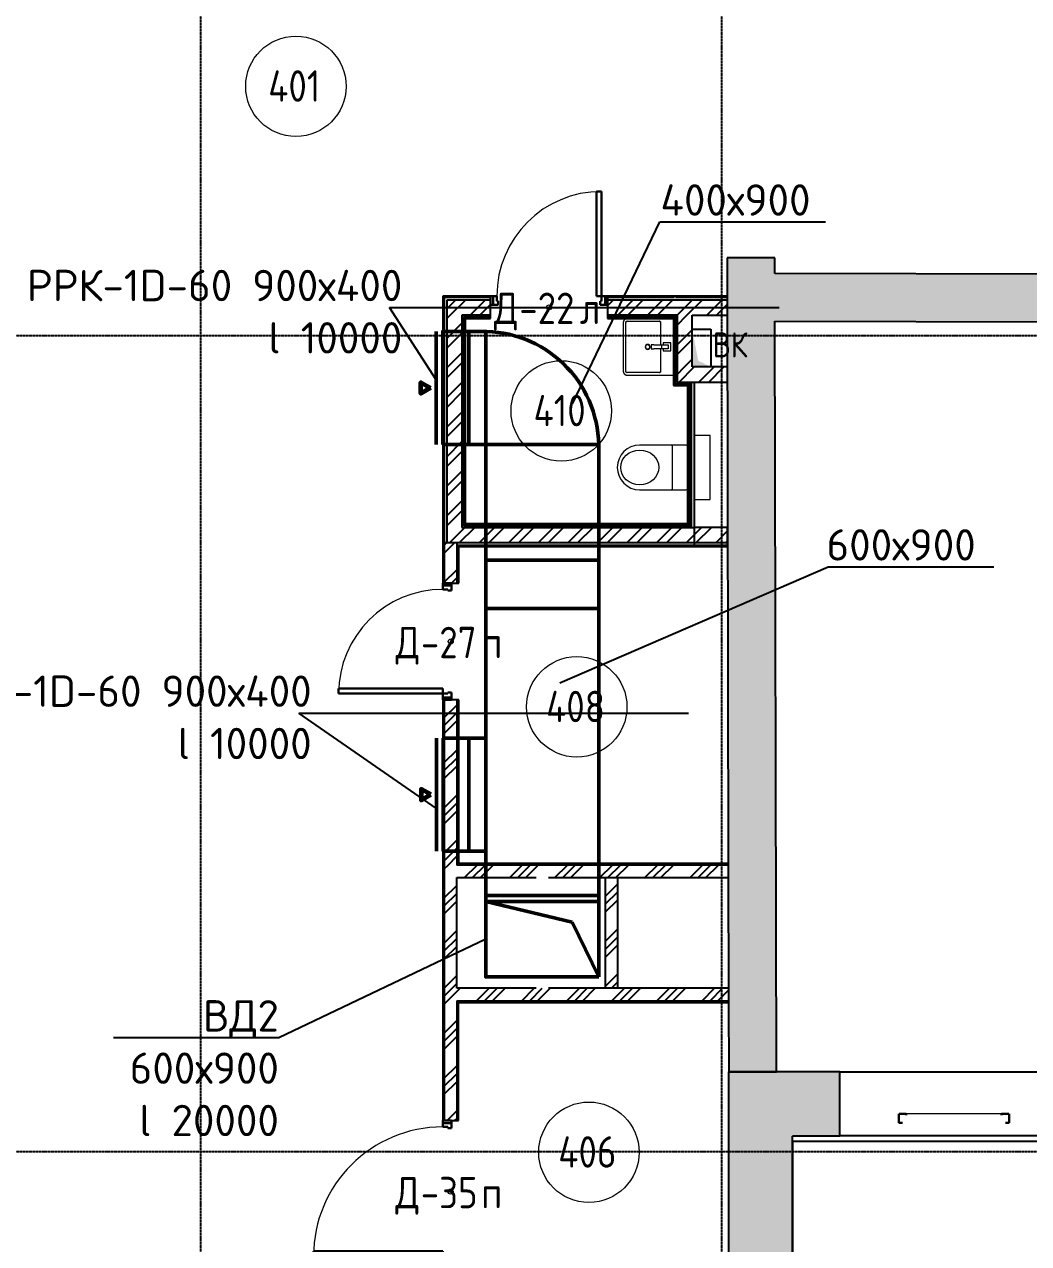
# Model space of a CAD drawing. Header units: millimetres. Extents: x -33838 to 476301, y -41806 to 120107.
# Drawn here: x 324908 to 332910, y 1522 to 11234 of the extents above; entities that cross this region are included whole.
import ezdxf
from ezdxf import colors
from ezdxf.entities.mleader import LeaderData, LeaderLine
from ezdxf.math import Vec2, Vec3

# ---------------------------------------------------------------- set-up
doc = ezdxf.new("R2010")
doc.units = ezdxf.units.MM
for name, pattern in [('ADSK_Линия сетки', [25, 20, -2.5, 0, -2.5]), ('ADSK_Сверху', [4.5, 3, -1.5]), ('ADSK_Снесено', [4.5, 3, -1.5])]:
    doc.linetypes.add(name, pattern=pattern)
for name, color, linetype, lineweight, true_color in [('_ Окна', 5, 'Continuous', 30, 0x0000ff), ('Линии', 7, 'Continuous', 9, 0x00a600), ('Обобщенные модели', 5, 'Continuous', 18, 0x0000ff), ('Стены внутренние', 5, 'Continuous', 18, 0x0000ff), ('Стены наружные', 1, 'ADSK_Снесено', 18, 0xff0000), ('Стены штриховка', 5, 'Continuous', 18, 0x0000ff)]:
    doc.layers.add(name, color=color, linetype=linetype, lineweight=lineweight, true_color=true_color)
for name, color, linetype, lineweight in [('Аннотация', 7, 'Continuous', 9), ('Вытяжка', 5, 'Continuous', 60), ('Двери', 251, 'Continuous', 18), ('ДУ', 5, 'Continuous', 50), ('Марки дверей', 7, 'Continuous', 20), ('Марки помещений', 7, 'Continuous', 20), ('Окна', 251, 'Continuous', 18), ('Сантехника', 251, 'Continuous', 18), ('Узлы', 7, 'Continuous', 18)]:
    doc.layers.add(name, color=color, linetype=linetype, lineweight=lineweight)
doc.styles.add('GOST Common_1', font='GOST Common_0.ttf', dxfattribs={"width": 0.9, "height": 200})
doc.styles.add('GOST Common_2', font='GOST Common_0.ttf', dxfattribs={"width": 0.9, "height": 250})
doc.styles.add('ISOCPEUR', font='isocpeur.ttf', dxfattribs={"height": 250})
pattern_1 = [(45, (322754.53, 150), (-117.8655, 117.8655), []), (45, (322833.11, 150), (-117.8655, 117.8655), [])]
pattern_2 = [(45, (322754.53, 150), (-179.605, 179.605), []), (45, (322818.03, 150), (0, 359.21), []), (45, (322691.03, 150), (0, 359.21), [])]

# ---------------------------------------------------------------- blocks, each defined once
blk = doc.blocks.new('Витраж-тент со смещением вовне - 60мм 30 сдвиг-1466942-04 План 4-го этажа')
at = {"layer": '_ Окна', "color": 161, "linetype": 'ADSK_Сверху', "true_color": 0xaaaaff}
for p, q in [((-440, 25), (-440, -45)), ((-440, 25), (-410, 25)), ((-440, -45), (-440, 25)), ((440, 25), (410, 25)), ((440, -45), (440, 25)), ((440, -45), (440, 25)), ((-380, -45), (-440, -45)), ((-380, -35), (-380, -45)), ((380, -35), (380, -45)), ((380, -45), (440, -45))]:
    blk.add_line(p, q, dxfattribs=at)
at = {"layer": 'Окна', "color": 161, "linetype": 'ADSK_Сверху', "true_color": 0xaaaaff}
blk.add_line((-380, -45), (380, -45), dxfattribs=at)
blk = doc.blocks.new('AC_Дверь_Однопольная - Д-22л 933х2200h-1983239-04 План 4-го этажа')
at = {"layer": 'Двери', "lineweight": 30}
for p, q in [((416.5, 923), (376.5, 923)), ((376.5, 923), (376.5, 90)), ((416.5, 90), (416.5, 923)), ((-446.5, 90), (-466.5, 90)), ((-466.5, 90), (-466.5, 20)), ((-466.5, 20), (-446.5, 20)), ((-416.5, 90), (-446.5, 90)), ((-446.5, 90), (-446.5, 20)), ((-446.5, 20), (-446.5, 90)), ((-446.5, 20), (-406.5, 20)), ((-416.5, 50), (-416.5, 90)), ((-406.5, 50), (-416.5, 50)), ((-406.5, 20), (-406.5, 50)), ((376.5, 90), (416.5, 90)), ((416.5, 50), (406.5, 50)), ((406.5, 50), (406.5, 20)), ((406.5, 20), (446.5, 20)), ((446.5, 90), (416.5, 90)), ((416.5, 90), (416.5, 50)), ((446.5, 20), (446.5, 90)), ((466.5, 90), (446.5, 90)), ((446.5, 90), (446.5, 20)), ((446.5, 20), (466.5, 20)), ((466.5, 20), (466.5, 90))]:
    blk.add_line(p, q, dxfattribs=at)
at = {"layer": 'Двери'}
blk.add_arc((416.5, 90), 833, 90, 180, dxfattribs=at)
blk = doc.blocks.new('AC_Дверь_Однопольная - Д-27п 930х2200h-1983248-04 План 4-го этажа')
at = {"layer": 'Двери', "lineweight": 30}
for p, q in [((-415, 893.5), (-375, 893.5)), ((-415, 63.5), (-415, 893.5)), ((-375, 893.5), (-375, 63.5)), ((-465, 63.5), (-445, 63.5)), ((-465, -6.5), (-465, 63.5)), ((-445, 63.5), (-415, 63.5)), ((-445, -6.5), (-445, 63.5)), ((-445, 63.5), (-445, -6.5)), ((-375, 63.5), (-415, 63.5)), ((-415, 63.5), (-415, 23.5)), ((-415, 23.5), (-405, 23.5)), ((-405, 23.5), (-405, -6.5)), ((405, 23.5), (415, 23.5)), ((405, -6.5), (405, 23.5)), ((415, 63.5), (445, 63.5)), ((415, 23.5), (415, 63.5)), ((445, 63.5), (445, -6.5)), ((445, 63.5), (465, 63.5)), ((445, -6.5), (445, 63.5)), ((465, 63.5), (465, -6.5)), ((-445, -6.5), (-465, -6.5)), ((-405, -6.5), (-445, -6.5)), ((445, -6.5), (405, -6.5)), ((465, -6.5), (445, -6.5))]:
    blk.add_line(p, q, dxfattribs=at)
at = {"layer": 'Двери'}
blk.add_arc((-415, 63.5), 830, 0, 90, dxfattribs=at)
blk = doc.blocks.new('AC_Дверь_Однопольная - Д-35п 1130х2200h-1983217-04 План 4-го этажа')
at = {"layer": 'Двери', "lineweight": 30}
for p, q in [((-515, 1092), (-475, 1092)), ((-515, 62), (-515, 1092)), ((-475, 1092), (-475, 62)), ((-565, 62), (-545, 62)), ((-565, -8), (-565, 62)), ((-545, 62), (-515, 62)), ((-545, -8), (-545, 62)), ((-545, 62), (-545, -8)), ((-475, 62), (-515, 62)), ((-515, 62), (-515, 22)), ((-515, 22), (-505, 22)), ((-505, 22), (-505, -8)), ((505, 22), (515, 22)), ((505, -8), (505, 22)), ((515, 62), (545, 62)), ((515, 22), (515, 62)), ((545, 62), (545, -8)), ((545, 62), (565, 62)), ((545, -8), (545, 62)), ((565, 62), (565, -8)), ((-545, -8), (-565, -8)), ((-505, -8), (-545, -8)), ((545, -8), (505, -8)), ((565, -8), (545, -8))]:
    blk.add_line(p, q, dxfattribs=at)
at = {"layer": 'Двери'}
blk.add_arc((-515, 62), 1030, 0, 90, dxfattribs=at)
blk = doc.blocks.new('Parametric_Porcelain_bathroom_sink_20774 - 450х400мм-2098795-04 План 4-го этажа')
at = {"layer": 'Сантехника'}
for p, q in [((-100, 394), (-100, 24)), ((-80, 137.2), (-80, 394)), ((320, 424), (-70, 424)), ((-70, 404), (320, 404)), ((330, 394), (330, 137.2)), ((140, 203.1), (110, 203.1)), ((110, 203.1), (110, 180.1)), ((140, 203.1), (110, 203.1)), ((140, 180.1), (140, 203.1)), ((110, 127.2), (-70, 127.2)), ((93.2, 105.2), (93.2, 45.6)), ((110, 107.1), (95.1, 107.1)), ((110, 120.5), (110, 180.1)), ((110, 85.5), (110, 120.5)), ((140, 120.5), (110, 120.5)), ((140, 180.1), (140, 120.5)), ((320, 127.2), (140, 127.2)), ((140, 120.5), (140, 85.5)), ((154.6, 107.1), (140, 107.1)), ((156.5, 45.6), (156.5, 105.2)), ((94.7, 44.1), (155, 44.1)), ((110, 65.5), (110, 85.5)), ((140, 65.5), (110, 65.5)), ((140, 85.5), (140, 65.5))]:
    blk.add_line(p, q, dxfattribs=at)
at = {"layer": 'Сантехника', "flags": 128}
for points in [[(-70, 424), (-71.2, 424), (-72.4, 423.9), (-73.6, 423.8), (-74.8, 423.6), (-76, 423.4), (-77.1, 423.1), (-78.3, 422.8), (-79.4, 422.5), (-80.6, 422.1), (-81.7, 421.6), (-82.8, 421.1), (-83.9, 420.6), (-84.9, 420), (-85.9, 419.4), (-86.9, 418.8), (-87.9, 418.1), (-88.9, 417.3), (-89.8, 416.6), (-90.7, 415.7), (-91.5, 414.9), (-92.3, 414), (-93.1, 413.1), (-93.9, 412.2), (-94.6, 411.2), (-95.2, 410.2), (-95.9, 409.2), (-96.5, 408.1), (-97, 407.1), (-97.5, 406), (-98, 404.9), (-98.4, 403.7), (-98.7, 402.6), (-99.1, 401.4), (-99.3, 400.3), (-99.6, 399.1), (-99.7, 397.9), (-99.9, 396.7), (-100, 395.5), (-100, 394.3), (-100, 394)], [(-80, 394), (-80, 394.4), (-80, 394.8), (-79.9, 395.2), (-79.9, 395.6), (-79.8, 396), (-79.7, 396.4), (-79.6, 396.8), (-79.5, 397.1), (-79.4, 397.5), (-79.2, 397.9), (-79, 398.3), (-78.9, 398.6), (-78.7, 399), (-78.5, 399.3), (-78.3, 399.6), (-78, 400), (-77.8, 400.3), (-77.5, 400.6), (-77.2, 400.9), (-77, 401.2), (-76.7, 401.4), (-76.4, 401.7), (-76.1, 402), (-75.7, 402.2), (-75.4, 402.4), (-75.1, 402.6), (-74.7, 402.8), (-74.4, 403), (-74, 403.2), (-73.6, 403.3), (-73.2, 403.5), (-72.9, 403.6), (-72.5, 403.7), (-72.1, 403.8), (-71.7, 403.9), (-71.3, 403.9), (-70.9, 404), (-70.5, 404), (-70.1, 404), (-70, 404)], [(-79.9, 395.3), (-80, 394.9), (-80, 394.5), (-80, 394.1), (-80, 394)], [(-76, 402), (-76.3, 401.8), (-76.6, 401.5), (-76.9, 401.2), (-77.2, 401), (-77.4, 400.7)], [(-70, 404), (-70.4, 404), (-70.8, 404), (-71.2, 403.9), (-71.6, 403.9)], [(350, 394), (350, 395.2), (349.9, 396.4), (349.8, 397.6), (349.6, 398.8), (349.4, 400), (349.1, 401.1), (348.8, 402.3), (348.5, 403.4), (348.1, 404.6), (347.6, 405.7), (347.1, 406.8), (346.6, 407.9), (346, 408.9), (345.4, 409.9), (344.8, 410.9), (344.1, 411.9), (343.3, 412.9), (342.6, 413.8), (341.7, 414.7), (340.9, 415.5), (340, 416.3), (339.1, 417.1), (338.2, 417.9), (337.2, 418.6), (336.2, 419.2), (335.2, 419.9), (334.1, 420.5), (333.1, 421), (332, 421.5), (330.9, 422), (329.7, 422.4), (328.6, 422.7), (327.4, 423.1), (326.3, 423.3), (325.1, 423.6), (323.9, 423.7), (322.7, 423.9), (321.5, 424), (320.3, 424), (320, 424)], [(321.3, 403.9), (320.9, 404), (320.5, 404), (320.1, 404), (320, 404)], [(320, 404), (320.4, 404), (320.8, 404), (321.2, 403.9), (321.6, 403.9), (322, 403.8), (322.4, 403.7), (322.8, 403.6), (323.1, 403.5), (323.5, 403.4), (323.9, 403.2), (324.3, 403), (324.6, 402.9), (325, 402.7), (325.3, 402.5), (325.6, 402.3), (326, 402), (326.3, 401.8), (326.6, 401.5), (326.9, 401.2), (327.2, 401), (327.4, 400.7), (327.7, 400.4), (328, 400.1), (328.2, 399.7), (328.4, 399.4), (328.6, 399.1), (328.8, 398.7), (329, 398.4), (329.2, 398), (329.3, 397.6), (329.5, 397.2), (329.6, 396.9), (329.7, 396.5), (329.8, 396.1), (329.9, 395.7), (329.9, 395.3), (330, 394.9), (330, 394.5), (330, 394.1), (330, 394)], [(328, 400), (327.8, 400.3), (327.5, 400.6), (327.2, 400.9), (327, 401.2), (326.7, 401.4)], [(330, 394), (330, 394.4), (330, 394.8), (329.9, 395.2), (329.9, 395.6)], [(-80, 137.2), (-80, 136.8), (-80, 136.4), (-79.9, 136), (-79.9, 135.6)], [(-70, 127.2), (-70.4, 127.2), (-70.8, 127.2), (-71.2, 127.2), (-71.6, 127.3), (-72, 127.4), (-72.4, 127.5), (-72.8, 127.6), (-73.1, 127.7), (-73.5, 127.8), (-73.9, 128), (-74.3, 128.1), (-74.6, 128.3), (-75, 128.5), (-75.3, 128.7), (-75.6, 128.9), (-76, 129.2), (-76.3, 129.4), (-76.6, 129.7), (-76.9, 129.9), (-77.2, 130.2), (-77.4, 130.5), (-77.7, 130.8), (-78, 131.1), (-78.2, 131.4), (-78.4, 131.8), (-78.6, 132.1), (-78.8, 132.5), (-79, 132.8), (-79.2, 133.2), (-79.3, 133.5), (-79.5, 133.9), (-79.6, 134.3), (-79.7, 134.7), (-79.8, 135.1), (-79.9, 135.5), (-79.9, 135.9), (-80, 136.3), (-80, 136.7), (-80, 137.1), (-80, 137.2)], [(-78, 131.2), (-77.8, 130.9), (-77.5, 130.6), (-77.2, 130.3), (-77, 130), (-76.7, 129.7)], [(-71.3, 127.3), (-70.9, 127.2), (-70.5, 127.2), (-70.1, 127.2), (-70, 127.2)], [(330, 137.2), (330, 136.8), (330, 136.4), (329.9, 136), (329.9, 135.6), (329.8, 135.2), (329.7, 134.8), (329.6, 134.4), (329.5, 134), (329.4, 133.6), (329.2, 133.3), (329, 132.9), (328.9, 132.6), (328.7, 132.2), (328.5, 131.9), (328.3, 131.5), (328, 131.2), (327.8, 130.9), (327.5, 130.6), (327.2, 130.3), (327, 130), (326.7, 129.7), (326.4, 129.5), (326.1, 129.2), (325.7, 129), (325.4, 128.8), (325.1, 128.5), (324.7, 128.4), (324.4, 128.2), (324, 128), (323.6, 127.9), (323.2, 127.7), (322.9, 127.6), (322.5, 127.5), (322.1, 127.4), (321.7, 127.3), (321.3, 127.3), (320.9, 127.2), (320.5, 127.2), (320.1, 127.2), (320, 127.2)], [(320, 127.2), (320.4, 127.2), (320.8, 127.2), (321.2, 127.2), (321.6, 127.3)], [(326, 129.2), (326.3, 129.4), (326.6, 129.7), (326.9, 129.9), (327.2, 130.2), (327.4, 130.5)], [(329.9, 135.9), (330, 136.3), (330, 136.7), (330, 137.1), (330, 137.2)]]:
    blk.add_lwpolyline(points, dxfattribs=at)
at = {"layer": 'Сантехника'}
for centre, radius, start, end in [((125, 230), 20, 0, 180), ((125, 230), 20, 180, 360), ((125, 230), 18.2, 165.15778, 180), ((125, 230), 18.2, 180, 191.34075), ((125, 230), 16.3, 175.36727, 180), ((125, 230), 16.3, 175.36727, 180), ((125, 230), 16.3, 180, 198.62064), ((125, 230), 16.3, 180, 198.62064), ((125, 230), 18.2, 211.23268, 219.73377), ((125, 230), 18.2, 95.84531, 146.66266), ((125, 230), 16.3, 216.87489, 225), ((125, 230), 16.3, 216.87489, 225), ((125, 230), 18.2, 225, 229.4056), ((125, 230), 18.2, 232.75928, 242.71908), ((125, 230), 18.2, 265.13096, 274.18327), ((125, 230), 18.2, 85.13096, 94.18327), ((125, 230), 18.2, 275.84531, 326.66266), ((125, 230), 18.2, 52.75928, 62.71908), ((125, 230), 16.3, 36.87489, 45), ((125, 230), 16.3, 36.87489, 45), ((125, 230), 18.2, 45, 49.4056), ((125, 230), 18.2, 28.98332, 39.73377), ((125, 230), 16.3, 0, 18.62064), ((125, 230), 16.3, 0, 18.62064), ((125, 230), 16.3, 355.36727, 360), ((125, 230), 16.3, 355.36727, 360), ((125, 230), 18.2, 345.15778, 360), ((125, 230), 18.2, 0, 11.34075), ((95.1, 105.2), 1.87, 90, 180), ((95.1, 105.2), 1.87, 120, 150), ((95.1, 105.2), 1.87, 120, 150), ((95.1, 105.2), 1.87, 120, 150), ((154.6, 105.2), 1.87, 0, 90), ((154.6, 105.2), 1.87, 30, 60), ((154.6, 105.2), 1.87, 30, 60), ((154.6, 105.2), 1.87, 30, 60), ((94.7, 45.6), 1.49, 180, 270), ((155, 45.6), 1.49, 270, 360)]:
    blk.add_arc(centre, radius, start, end, dxfattribs=at)
blk = doc.blocks.new('Туалет подвесной-Moderna R-Laufen - 000 White-1870147-04 План 4-го этажа')
at = {"layer": 'Обобщенные модели'}
for p, q in [((-53, 409.3), (-53, 37.4)), ((303, 37.4), (303, 409.3)), ((-43.1, 147.8), (293.1, 147.8))]:
    blk.add_line(p, q, dxfattribs=at)
for centre, radius, start, end in [((125, 409.3), 178, 360, 180), ((-43.1, 157.7), 9.89, 180, 270), ((293.1, 157.7), 9.89, 270, 360), ((-43.1, 37.4), 9.89, 180, 270), ((293.1, 37.4), 9.89, 270, 360)]:
    blk.add_arc(centre, radius, start, end, dxfattribs=at)
blk.add_ellipse((125, 408.3), major_axis=(0, 151.6), ratio=0.916517, dxfattribs=at)
at = {"layer": 'Сантехника'}
for p, q in [((-130, -27.5), (-130, -152.5)), ((380, -152.5), (380, -27.5)), ((-130, -152.5), (380, -152.5))]:
    blk.add_line(p, q, dxfattribs=at)
blk = doc.blocks.new('ADSK_Марка_Помещение_ОдноЗначение - Номер-247393-04 План 4-го этажа')
at = {"layer": 'Марки помещений'}
blk.add_circle((0, 0), 4, dxfattribs=at)
blk = doc.blocks.new('ADSK_Марка_Дверь - Типоразмер_ADSK_Марка-58376-04 План 4-го этажа')
at = {"layer": 'Марки дверей', "lineweight": 9}
blk.add_circle((0, 0), 0.2, dxfattribs=at)
blk = doc.blocks.new('*U2698')
for p, q in [((0, 450), (0, -450)), ((0, 0), (0, 50))]:
    blk.add_line(p, q)
at = {"layer": 'Вытяжка'}
blk.add_lwpolyline([(45.4, 0), (121.8, -44.1), (121.8, 44.1)], close=True, dxfattribs=at)

msp = doc.modelspace()

# ---------------------------------------------------------------- hatches: boundary and pattern name
at = {"layer": 'Стены внутренние', "lineweight": 25, "true_color": 0x636466}
msp.add_hatch(color=251, dxfattribs=at).paths.add_polyline_path([(330520.03822, 2889.13153), (330900.03749, 2889.877), (330887.31441, 9375.36961), (330507.31515, 9374.62414), (330518.62743, 3608.27275)])
h = msp.add_hatch(color=251, dxfattribs=at)
h.paths.add_polyline_path([(339754.3954, 8847.82523), (339754.3954, 9227.82656), (337883.99515, 9232.77058), (337882.9907, 8852.77191), (339364.08801, 8848.85693)])
h.paths.add_polyline_path([(336382.99594, 8856.73684), (336383.81536, 9236.73552), (330887.55788, 9251.26425), (330888.30336, 8871.26096), (332865.37939, 8866.03495)])
h = msp.add_hatch(dxfattribs=at)
h.set_pattern_fill('FP_2', color=251, style=0, pattern_type=2)
h.set_pattern_definition(pattern_1)
h.paths.add_polyline_path([(330023.62614, 8918.39612), (330107.91266, 8918.39612), (330107.91266, 9038.39612), (329555.19697, 9038.39612), (329555.19697, 8918.39612), (329971.74128, 8918.39612)])
h.paths.add_polyline_path([(328393.41032, 8918.39612), (328622.19697, 8918.39612), (328622.19697, 9038.39612), (328273.41032, 9038.39612), (328273.41032, 8918.39612)])
h = msp.add_hatch(dxfattribs=at)
h.set_pattern_fill('FP_2', color=251, style=0, pattern_type=2)
h.set_pattern_definition(pattern_1)
h.paths.add_polyline_path([(330107.91266, 8918.39612), (330508.21016, 8918.39612), (330507.31515, 9038.39612), (330107.91266, 9038.39612), (330107.91266, 8924.11396)])
h = msp.add_hatch(dxfattribs=at)
h.set_pattern_fill('FP_2', color=251, style=0, pattern_type=2)
h.set_pattern_definition(pattern_1)
h.paths.add_polyline_path([(328393.41032, 7226.8724), (328393.41032, 8918.39612), (328273.41032, 8918.39612), (328273.75272, 7226.8724), (328353.41032, 7226.8724)])
h = msp.add_hatch(dxfattribs=at)
h.set_pattern_fill('FP_2', color=251, style=0, pattern_type=2)
h.set_pattern_definition(pattern_1)
h.paths.add_polyline_path([(330227.91266, 8505.38518), (330227.91266, 8918.39612), (330107.91266, 8918.39612), (330107.91266, 8505.38518)])
h = msp.add_hatch(dxfattribs=at)
h.set_pattern_fill('FP_2', color=251, style=0, pattern_type=2)
h.set_pattern_definition(pattern_1)
h.paths.add_polyline_path([(330219.90415, 8385.38518), (330246.90415, 8385.38518), (330246.90415, 8505.38518), (330107.91266, 8505.38518), (330107.91266, 8385.38518), (330206.90415, 8385.38518)])
h = msp.add_hatch(dxfattribs=at)
h.set_pattern_fill('FP_2', color=251, style=0, pattern_type=2)
h.set_pattern_definition(pattern_1)
h.paths.add_polyline_path([(330509.25581, 8385.38518), (330509.0204, 8505.38518), (330246.90415, 8505.38518), (330246.90415, 8385.38518), (330507.31515, 8385.38518)])
h = msp.add_hatch(dxfattribs=at)
h.set_pattern_fill('FP_2', color=251, style=0, pattern_type=2)
h.set_pattern_definition(pattern_1)
h.paths.add_polyline_path([(330246.90415, 7106.8724), (330246.90415, 7226.8724), (328273.41032, 7226.8724), (328273.41032, 7106.8724), (330023.62614, 7106.8724)])
h = msp.add_hatch(dxfattribs=at)
h.set_pattern_fill('FP_2', color=251, style=0, pattern_type=2)
h.set_pattern_definition(pattern_1)
h.paths.add_polyline_path([(330507.31515, 7106.8724), (330510.66537, 7106.8724), (330510.66537, 7226.8724), (330246.90415, 7226.8724), (330246.90415, 7106.8724)])
h = msp.add_hatch(dxfattribs=at)
h.set_pattern_fill('FP_1', color=251, style=0, pattern_type=2)
h.set_pattern_definition(pattern_2)
h.paths.add_polyline_path([(328253.41032, 4537.84524), (328353.41032, 4537.84524), (328353.41032, 5853.39612), (328253.41032, 5853.39612), (328253.41032, 4547.84524)])
h.paths.add_polyline_path([(328353.41032, 6783.39612), (328353.41032, 7106.8724), (328253.41032, 7106.8724), (328253.41032, 6783.39612), (328334.11721, 6783.39612)])
h = msp.add_hatch(dxfattribs=at)
h.set_pattern_fill('FP_1', color=251, style=0, pattern_type=2)
h.set_pattern_definition(pattern_2)
h.paths.add_polyline_path([(328253.41032, 3555.78828), (328353.41032, 3555.78828), (328353.41032, 4537.84524), (328253.41032, 4537.84524), (328253.41032, 3608.27275)])
h = msp.add_hatch(dxfattribs=at)
h.set_pattern_fill('FP_1', color=251, style=0, pattern_type=2)
h.set_pattern_definition(pattern_2)
h.paths.add_polyline_path([(328984.41032, 4437.84524), (330516.99999, 4437.84524), (330516.80382, 4537.84524), (328353.41032, 4537.84524), (328353.41032, 4437.84524)])
h = msp.add_hatch(dxfattribs=at)
h.set_pattern_fill('FP_1', color=251, style=0, pattern_type=2)
h.set_pattern_definition([(45, (323305.8, 150), (-179.605, 179.605), []), (45, (323369.3, 150), (0, 359.21), []), (45, (323242.3, 150), (0, 359.21), [])])
h.paths.add_polyline_path([(329535.66625, 3555.78828), (329635.66625, 3555.78828), (329635.66625, 4437.84524), (329535.66625, 4437.84524), (329535.66625, 3608.27275)])
h = msp.add_hatch(dxfattribs=at)
h.set_pattern_fill('FP_1', color=251, style=0, pattern_type=2)
h.set_pattern_definition(pattern_2)
h.paths.add_polyline_path([(330517.53199, 3455.78828), (330518.92657, 3455.78828), (330518.73039, 3555.78828), (328253.41032, 3555.78828), (328253.41032, 3455.78828), (330507.31515, 3455.78828)])
h = msp.add_hatch(dxfattribs=at)
h.set_pattern_fill('FP_1', color=251, style=0, pattern_type=2)
h.set_pattern_definition(pattern_2)
h.paths.add_polyline_path([(328253.41032, 932.0206), (328353.41032, 932.0206), (328353.41032, 1371.39612), (328253.41032, 1371.39612)])
h.paths.add_polyline_path([(328353.41032, 2501.39612), (328353.41032, 3455.78828), (328253.41032, 3455.78828), (328253.41032, 2501.39612), (328311.41032, 2501.39612)])
at = {"layer": 'Стены наружные', "lineweight": 25, "true_color": 0x636466}
msp.add_hatch(color=251, dxfattribs=at).paths.add_polyline_path([(330517.53199, 932.0206), (331027.53199, 932.0206), (331027.53199, 2889.50427), (330517.53199, 2889.13153), (330517.53199, 1048.17289)])
h = msp.add_hatch(color=251, dxfattribs=at)
h.paths.add_polyline_path([(364278.98816, 2379.50427), (365301.46628, 2379.50427), (365300.52604, 2889.50427), (364278.98816, 2889.50427), (364278.98816, 2683.42559)])
h.paths.add_polyline_path([(362458.98816, 2379.50427), (362458.98816, 2889.50427), (361442.16742, 2889.50427), (361442.16742, 2379.50427), (361561.12614, 2379.50427)])
h.paths.add_polyline_path([(359622.16742, 2379.50427), (359622.16742, 2889.50427), (358629.15179, 2889.50427), (358629.15179, 2379.50427), (359308.44757, 2379.50427)])
h.paths.add_polyline_path([(356158.59299, 2379.50427), (356809.15179, 2379.50427), (356809.15179, 2889.50427), (355819.17462, 2889.50427), (355819.17462, 2379.50427)])
h.paths.add_polyline_path([(352956.2709, 2379.50427), (353999.17462, 2379.50427), (353999.17462, 2889.50427), (352956.2709, 2889.50427), (352956.2709, 2712.1351)])
h.paths.add_polyline_path([(351136.2709, 2379.50427), (351136.2709, 2889.50427), (350123.48838, 2889.50427), (350123.48838, 2379.50427), (350615.41785, 2379.50427)])
h.paths.add_polyline_path([(348303.48838, 2379.50427), (348303.48838, 2889.50427), (347304.34839, 2889.50427), (347304.34839, 2379.50427), (348045.05471, 2379.50427)])
h.paths.add_polyline_path([(344533.07318, 2379.50427), (345484.34839, 2379.50427), (345484.34839, 2889.50427), (344533.07318, 2889.50427), (344533.07318, 2723.67862)])
h.paths.add_polyline_path([(341692.25211, 2379.50427), (342713.07318, 2379.50427), (342713.07318, 2889.50427), (341692.25211, 2889.50427), (341692.25211, 2723.67862)])
h.paths.add_polyline_path([(339035.06985, 2379.50427), (339872.25211, 2379.50427), (339872.25211, 2889.50427), (338882.04159, 2889.50427), (338882.04159, 2379.50427), (339034.34042, 2379.50427)])
h.paths.add_polyline_path([(336058.77586, 2379.50427), (337062.04159, 2379.50427), (337062.04159, 2889.50427), (336058.77586, 2889.50427), (336058.77586, 2731.96947)])
h.paths.add_polyline_path([(331027.53199, 2379.50427), (331404.76844, 2379.50427), (331404.76844, 2889.50427), (331027.53199, 2889.50427), (331027.53199, 2731.96947)])
h.paths.add_polyline_path([(334238.77586, 2379.50427), (334238.77586, 2889.50427), (333224.76844, 2889.50427), (333224.76844, 2379.50427)])
at = {"layer": 'Узлы', "lineweight": 25, "true_color": 0x636466}
msp.add_hatch(color=251, dxfattribs=at).paths.add_polyline_path([(330227.91266, 8505.38518), (330377.91266, 8505.38518), (330277.41013, 8554.88265), (330227.91266, 8805.38518), (330227.91266, 8544.41101)])

# ---------------------------------------------------------------- linework, layer by layer
at = {"linetype": 'ADSK_Линия сетки', "lineweight": 25}
for p, q in [((326314.44493, -2753.38365), (326314.44493, 44571.85247)), ((330464.44493, -2753.38365), (330464.44493, 21818.8012)), ((311668.30983, 8756.78828), (379896.25284, 8756.78828)), ((311668.30983, 2256.78828), (379896.25284, 2256.78828))]:
    msp.add_line(p, q, dxfattribs=at)
at = {"color": 251, "lineweight": 25, "true_color": 0x636466}
msp.add_lwpolyline([(368787.74668, 21084.05859), (368787.74668, 43909.20652), (378787.15222, 43909.20652), (378968.4838, 8682.30207), (372687.93529, 8682.30207), (372687.93529, 300.23165), (364791.46628, 300.23165), (364791.46628, 2256.78828), (353990.50813, 2336.47811), (354090.93005, 2335.73719), (354090.93005, -2582.56685), (341727.17826, -2582.56685), (341727.17826, 2336.47811), (331027.53199, 2336.47811), (331027.53199, 422.0206), (323045.03328, 456.78828), (323045.03328, 8679.25245)], dxfattribs=at)
at = {"layer": 'ДУ'}
for p, q in [((328583.73922, 4296.19979), (329483.73922, 4296.19979)), ((329273.08658, 4081.4772), (328583.73922, 4246.19979)), ((329483.73922, 3646.19979), (329273.08658, 4081.4772))]:
    msp.add_line(p, q, dxfattribs=at)
for points in [[(328241.41032, 7888.54274), (328448.89987, 7888.49653), (328448.89987, 8788.49653), (328241.41032, 8788.54274)], [(328583.73922, 8788.467), (328448.89987, 8788.467), (328448.89987, 7888.49653), (328583.73922, 7888.49653)], [(328583.73922, 4246.19979), (329483.73922, 4246.19979), (329483.73922, 7888.49653), (328583.73922, 7888.49653)], [(328583.73922, 6580.35441), (329483.73922, 6580.35441), (329483.73922, 6965.22898), (328583.73922, 6965.22898)], [(328244.86884, 5548.94521), (328448.89987, 5548.94521), (328448.89987, 4648.94521), (328244.86884, 4648.94521)], [(328448.89987, 5548.94521), (328583.73922, 5548.94521), (328583.73922, 4648.94521), (328448.89987, 4648.94521)], [(329483.73922, 3646.19979), (328583.73922, 3646.19979), (328583.73922, 4246.19979), (329483.73922, 4246.19979)]]:
    msp.add_lwpolyline(points, close=True, dxfattribs=at)
msp.add_arc((328564.62209, 7869.3794), 919.28453, 1.09347064, 91.185983761, dxfattribs=at)
at = {"layer": 'Линии', "color": 251, "lineweight": 25, "true_color": 0x636466}
for p, q in [((330227.91266, 8805.38518), (330377.91266, 8805.38518)), ((330227.91266, 8505.38518), (330227.91266, 8805.38518)), ((330377.91266, 8805.38518), (330377.91266, 8505.38518)), ((330377.91266, 8505.38518), (330227.91266, 8505.38518))]:
    msp.add_line(p, q, dxfattribs=at)
at = {"layer": 'Стены внутренние', "color": 251, "lineweight": 25, "true_color": 0x636466}
for p, q in [((330887.31441, 9375.36961), (330507.31515, 9374.62414)), ((330507.31515, 9374.62414), (330507.91197, 9070.39612)), ((330887.55788, 9251.26425), (330887.31441, 9375.36961)), ((336384.00039, 9236.73552), (330887.55788, 9251.26425)), ((328622.19697, 9070.39612), (328241.41032, 9070.39612)), ((328241.41032, 9070.39612), (328241.41032, 6783.39612)), ((330507.91197, 9070.39612), (329555.19697, 9070.39612)), ((330507.9159, 9068.39612), (330516.78027, 4549.84524)), ((328622.19697, 8890.39612), (328622.19697, 9000.39612)), ((329555.19697, 9000.39612), (329555.19697, 8890.39612)), ((328421.41032, 8890.39612), (328622.19697, 8890.39612)), ((328421.41032, 7254.8724), (328421.41032, 8890.39612)), ((329555.19697, 8890.39612), (330079.91266, 8890.39612)), ((330079.91266, 8890.39612), (330079.91266, 8357.38518)), ((330227.91266, 8505.38518), (330227.91266, 8918.39612)), ((330227.91266, 8918.39612), (330508.21016, 8918.39612)), ((330900.03749, 2889.877), (330888.30336, 8871.26096)), ((330888.30336, 8871.26096), (336382.99594, 8856.73684)), ((330509.0204, 8505.38518), (330227.91266, 8505.38518)), ((330079.91266, 8357.38518), (330191.90415, 8357.38518)), ((330191.90415, 8357.38518), (330191.90415, 7254.8724)), ((330246.90415, 8385.38518), (330509.25581, 8385.38518)), ((330246.90415, 7074.8724), (330246.90415, 8385.38518)), ((330191.90415, 7254.8724), (328421.41032, 7254.8724)), ((330510.66537, 7226.8724), (330246.90415, 7226.8724)), ((330510.66537, 7074.8724), (330510.66537, 7226.8724)), ((328253.41032, 7106.8724), (328273.41032, 7106.8724)), ((328368.41032, 6783.39612), (328368.41032, 7074.8724)), ((328368.41032, 7074.8724), (330510.66537, 7074.8724)), ((328311.41032, 6783.39612), (328368.41032, 6783.39612)), ((328241.41032, 5853.39612), (328241.41032, 2501.39612)), ((328368.41032, 5853.39612), (328311.41032, 5853.39612)), ((328368.41032, 4549.84524), (328368.41032, 5853.39612)), ((330516.78027, 4549.84524), (328368.41032, 4549.84524)), ((330516.7842, 4547.84524), (330518.94619, 3445.78828)), ((328353.41032, 3555.78828), (328353.41032, 4437.84524)), ((328353.41032, 4437.84524), (328984.41032, 4437.84524)), ((329084.41032, 4437.84524), (330516.99999, 4437.84524)), ((329535.66625, 4437.84524), (329535.66625, 3555.78828)), ((329635.66625, 3555.78828), (329635.66625, 4437.84524)), ((328984.41032, 3555.78828), (328353.41032, 3555.78828)), ((330518.73039, 3555.78828), (329084.41032, 3555.78828)), ((328365.41032, 3443.78828), (330518.95011, 3443.78828)), ((328365.41032, 2501.39612), (328365.41032, 3443.78828)), ((330518.95011, 3443.78828), (330520.03822, 2889.13153)), ((330520.03822, 2889.13153), (330900.03749, 2889.877)), ((328311.41032, 2501.39612), (328365.41032, 2501.39612))]:
    msp.add_line(p, q, dxfattribs=at)
at = {"layer": 'Стены наружные', "color": 251, "lineweight": 25, "true_color": 0x636466}
for p, q in [((331404.76844, 2889.50427), (330517.53199, 2889.50427)), ((330517.53199, 2889.50427), (330517.53199, 932.0206)), ((331404.76844, 2379.50427), (331404.76844, 2889.50427)), ((331404.76844, 2889.50427), (333224.76844, 2889.50427)), ((331027.53199, 422.0206), (331027.53199, 2379.50427)), ((331027.53199, 2379.50427), (331404.76844, 2379.50427)), ((333224.76844, 2379.50427), (331404.76844, 2379.50427))]:
    msp.add_line(p, q, dxfattribs=at)
at = {"layer": 'Стены штриховка', "color": 251, "lineweight": 25, "true_color": 0x636466}
for p, q in [((328622.19697, 9068.39612), (328241.41032, 9068.39612)), ((328241.41032, 9058.39612), (328243.41032, 9058.39612)), ((328243.41032, 9070.39612), (328243.41032, 6783.39612)), ((328622.19697, 9058.39612), (328253.41032, 9058.39612)), ((328253.41032, 9058.39612), (328253.41032, 6783.39612)), ((328622.19697, 9038.39612), (328273.41032, 9038.39612)), ((328273.41032, 9038.39612), (328273.41032, 7106.8724)), ((330079.91266, 9068.39612), (329555.19697, 9068.39612)), ((330088.91266, 9058.39612), (329555.19697, 9058.39612)), ((330507.97475, 9038.39612), (329555.19697, 9038.39612)), ((330079.91266, 9068.39612), (330079.91266, 9070.39612)), ((330507.9159, 9068.39612), (330088.91266, 9068.39612)), ((330507.93551, 9058.39612), (330094.91266, 9058.39612)), ((330507.9159, 9068.39612), (330507.91197, 9070.39612)), ((328622.19697, 8918.39612), (328393.41032, 8918.39612)), ((328393.41032, 8918.39612), (328393.41032, 7226.8724)), ((328622.19697, 8905.39612), (328406.41032, 8905.39612)), ((328406.41032, 8905.39612), (328406.41032, 7239.8724)), ((328622.19697, 8899.39612), (328412.41032, 8899.39612)), ((328412.41032, 8899.39612), (328412.41032, 7245.8724)), ((330107.91266, 8918.39612), (329555.19697, 8918.39612)), ((330107.91266, 8905.39612), (329555.19697, 8905.39612)), ((330079.91266, 8899.39612), (329555.19697, 8899.39612)), ((330079.91266, 8899.39612), (330079.91266, 8905.39612)), ((330088.91266, 8905.39612), (330088.91266, 8366.38518)), ((330094.91266, 8905.39612), (330094.91266, 8372.38518)), ((330107.91266, 8918.39612), (330107.91266, 8385.38518)), ((330088.91266, 8366.38518), (330200.90415, 8366.38518)), ((330094.91266, 8372.38518), (330206.90415, 8372.38518)), ((330107.91266, 8385.38518), (330246.90415, 8385.38518)), ((330200.90415, 7239.8724), (330200.90415, 8366.38518)), ((330206.90415, 7239.8724), (330206.90415, 8372.38518)), ((330219.90415, 8372.38518), (330219.90415, 8385.38518)), ((330219.90415, 8372.38518), (330219.90415, 7226.8724)), ((328393.41032, 7226.8724), (330246.90415, 7226.8724)), ((328406.41032, 7239.8724), (330219.90415, 7239.8724)), ((328412.41032, 7245.8724), (330191.90415, 7245.8724)), ((330191.90415, 7245.8724), (330191.90415, 7239.8724)), ((328273.41032, 7106.8724), (330510.66537, 7106.8724)), ((328353.41032, 7106.8724), (328353.41032, 6783.39612)), ((328243.41032, 7086.8724), (328241.41032, 7086.8724)), ((328241.41032, 7076.8724), (328243.41032, 7076.8724)), ((328241.41032, 7074.8724), (328243.41032, 7074.8724)), ((328353.41032, 7086.8724), (330510.66537, 7086.8724)), ((328353.41032, 7076.8724), (330510.66537, 7076.8724)), ((328368.41032, 7074.8724), (328353.41032, 7074.8724)), ((328359.41032, 7074.8724), (328359.41032, 6783.39612)), ((328243.41032, 5853.39612), (328243.41032, 4549.84524)), ((328253.41032, 5853.39612), (328253.41032, 2501.39612)), ((328353.41032, 5853.39612), (328353.41032, 4537.84524)), ((328359.41032, 5853.39612), (328359.41032, 4549.84524)), ((328243.41032, 4549.84524), (328241.41032, 4549.84524)), ((328243.41032, 4547.84524), (328243.41032, 3445.78828)), ((328353.41032, 4549.84524), (328368.41032, 4549.84524)), ((330516.7842, 4547.84524), (328353.41032, 4547.84524)), ((330516.80382, 4537.84524), (328353.41032, 4537.84524)), ((330516.7842, 4547.84524), (330516.78027, 4549.84524)), ((328243.41032, 3455.78828), (328241.41032, 3455.78828)), ((328243.41032, 3443.78828), (328241.41032, 3443.78828)), ((328243.41032, 3443.78828), (328243.41032, 2501.39612)), ((328353.41032, 3455.78828), (330518.92657, 3455.78828)), ((328353.41032, 3455.78828), (328353.41032, 2501.39612)), ((328353.41032, 3445.78828), (330518.94619, 3445.78828)), ((328363.41032, 3443.78828), (328363.41032, 2501.39612)), ((330518.95011, 3443.78828), (330518.94619, 3445.78828))]:
    msp.add_line(p, q, dxfattribs=at)

# ---------------------------------------------------------------- block references
at = {"layer": '_ Окна', "color": 251, "linetype": 'ADSK_Сверху', "lineweight": 25, "true_color": 0x636466, "rotation": 180}
msp.add_blockref('Витраж-тент со смещением вовне - 60мм 30 сдвиг-1466942-04 План 4-го этажа', (332314.76844, 2510.25742), dxfattribs=at)
at = {"layer": 'Двери', "color": 251, "lineweight": 25, "true_color": 0x636466}
msp.add_blockref('AC_Дверь_Однопольная - Д-22л 933х2200h-1983239-04 План 4-го этажа', (329088.69697, 8980.39612), dxfattribs=at)
for name, p, rotation in [('AC_Дверь_Однопольная - Д-27п 930х2200h-1983248-04 План 4-го этажа', (328304.91032, 6318.39612), 90.0000000000001), ('AC_Дверь_Однопольная - Д-35п 1130х2200h-1983217-04 План 4-го этажа', (328303.41032, 1936.39612), 89.9999999999999)]:
    msp.add_blockref(name, p, dxfattribs=dict(at, rotation=rotation))
at = {"layer": 'ДУ', "xscale": -1, "rotation": 359.9999999996962}
msp.add_blockref('*U2698', (328188.31538, 8338.46513), dxfattribs=at)
at = {"layer": 'ДУ', "rotation": 180.0000000003023}
msp.add_blockref('*U2698', (328191.73082, 5098.94521), dxfattribs=at)
at = {"layer": 'Марки дверей', "color": 251, "lineweight": 25, "true_color": 0x636466, "xscale": 99.99999999999993, "yscale": 99.99999999999993, "zscale": 99.99999999999993}
for p in [(329088.69697, 8980.39612), (328304.91032, 6318.39612), (328303.41032, 1936.39612)]:
    msp.add_blockref('ADSK_Марка_Дверь - Типоразмер_ADSK_Марка-58376-04 План 4-го этажа', p, dxfattribs=at)
at = {"layer": 'Марки помещений', "color": 251, "lineweight": 25, "true_color": 0x636466, "xscale": 99.99999999999993, "yscale": 99.99999999999993, "zscale": 99.99999999999993}
for p in [(327071.0741, 10740.79814), (329185.51701, 8155.16606), (329308.92962, 5797.8195), (329405.99917, 2249.43038)]:
    msp.add_blockref('ADSK_Марка_Помещение_ОдноЗначение - Номер-247393-04 План 4-го этажа', p, dxfattribs=at)
at = {"layer": 'Сантехника', "color": 251, "lineweight": 25, "true_color": 0x636466, "rotation": 89.9999999999999}
for name, p in [('Parametric_Porcelain_bathroom_sink_20774 - 450х400мм-2098795-04 План 4-го этажа', (330103.91266, 8540.39612)), ('Туалет подвесной-Moderna R-Laufen - 000 White-1870147-04 План 4-го этажа', (330219.40415, 7579.8724))]:
    msp.add_blockref(name, p, dxfattribs=at)

# ---------------------------------------------------------------- texts
at = {"layer": 'Аннотация', "color": 251, "lineweight": 25, "true_color": 0x636466, "insert": (330392.8472, 8781.48214), "char_height": 200, "width": 360.759375, "attachment_point": 1, "style": 'GOST Common_1'}
msp.add_mtext('ВК', dxfattribs=at)
at = {"layer": 'Марки дверей', "color": 251, "lineweight": 25, "true_color": 0x636466, "char_height": 250, "attachment_point": 1, "style": 'GOST Common_2'}
for s, insert, width in [('\\fGOST Common|b0|i0|c204|p34|;\\W.9;Д', (328648.8677, 9097.40921), 245.316375), ('-22', (328851.27395, 9097.40921), 584.4301875), ('\\fGOST Common|b0|i0|c204|p34|;\\W.9;л', (329333.47707, 9097.40921), 194.8100625), ('\\fGOST Common|b0|i0|c204|p34|;\\W.9;Д', (327865.08105, 6435.40921), 245.316375), ('-27', (328067.4873, 6435.40921), 584.4301875), ('\\fGOST Common|b0|i0|c204|p34|;\\W.9;п', (328549.69042, 6435.40921), 194.8100625), ('\\fGOST Common|b0|i0|c204|p34|;\\W.9;Д', (327863.58105, 2053.40921), 245.316375), ('-35', (328065.9873, 2053.40921), 584.4301875), ('\\fGOST Common|b0|i0|c204|p34|;\\W.9;п', (328548.19042, 2053.40921), 194.8100625)]:
    msp.add_mtext(s, dxfattribs=dict(at, insert=insert, width=width))
at = {"layer": 'Марки помещений', "color": 251, "lineweight": 25, "true_color": 0x636466, "char_height": 250, "attachment_point": 1, "style": 'GOST Common_2'}
for s, insert, width in [('401', (326850.11684, 10868.52321), 548.35425), ('410', (328964.55976, 8282.89113), 548.35425), ('408', (329064.12236, 5925.54457), 606.07575), ('406', (329161.19191, 2377.15545), 606.07575)]:
    msp.add_mtext(s, dxfattribs=dict(at, insert=insert, width=width))

# ---------------------------------------------------------------- leaders
at = {"ltscale": 10}
ml = msp.add_multileader_mtext('Standard', dxfattribs=at)
ml.set_content('400х900', color=256, style='ISOCPEUR')
ml.set_leader_properties()
ml.build(insert=Vec2(0, 0))
ml.multileader.update_dxf_attribs({"text_left_attachment_type": 6, "text_right_attachment_type": 6, "dogleg_length": 0.36, "arrow_head_size": 0.18})
ctx = ml.context
ctx.base_point, ctx.char_height, ctx.arrow_head_size, ctx.landing_gap_size, ctx.plane_origin = Vec3(329971.94541, 9660.62483), 250, 0.18, 0.09, Vec3(329274.0725, 8211.32398)
ctx.left_attachment, ctx.right_attachment, ctx.text_align_type = 6, 6, 2
notes = []
notes.append((ctx, [(0, (1, 1, 0), (329971.58541, 9660.62483), (1, 0), 0.36, [(0, [(329274.0725, 8211.32398)], 0, [])])]))
ctx.mtext.insert, ctx.mtext.alignment, ctx.mtext.flow_direction = Vec3(331172.03541, 9960.62483), 3, 5
ml = msp.add_multileader_mtext('Standard', dxfattribs=at)
ml.set_content('РРК-1D-60 900х400\\Pl 10000', color=256, style='ISOCPEUR')
ml.set_leader_properties()
ml.build(insert=Vec2(0, 0))
ml.multileader.update_dxf_attribs({"text_left_attachment_type": 6, "text_right_attachment_type": 6, "dogleg_length": 0.36, "arrow_head_size": 0.18})
ctx = ml.context
ctx.base_point, ctx.char_height, ctx.arrow_head_size, ctx.landing_gap_size, ctx.plane_origin = Vec3(324944.26299, 8979.43367), 250, 0.18, 0.09, Vec3(328674.49295, 9070.35977)
ctx.left_attachment, ctx.right_attachment, ctx.text_align_type = 6, 6, 2
notes.append((ctx, [(0, (1, 1, 0), (327816.96208, 8979.43367), (-1, 0), 0.36, [(0, [(328188.31538, 8402.46513)], 0, [])])]))
ctx.mtext.insert, ctx.mtext.alignment, ctx.mtext.flow_direction = Vec3(327919.35299, 9279.43367), 3, 5
ml = msp.add_multileader_mtext('Standard', dxfattribs=at)
ml.set_content('600х900', color=256, style='ISOCPEUR')
ml.set_leader_properties()
ml.build(insert=Vec2(0, 0))
ml.multileader.update_dxf_attribs({"text_left_attachment_type": 6, "text_right_attachment_type": 6, "dogleg_length": 0.36, "arrow_head_size": 0.18})
ctx = ml.context
ctx.base_point, ctx.char_height, ctx.arrow_head_size, ctx.landing_gap_size, ctx.plane_origin = Vec3(331313.20633, 6913.10586), 250, 0.18, 0.09, Vec3(329173.76665, 5988.83588)
ctx.left_attachment, ctx.right_attachment, ctx.text_align_type = 6, 6, 2
notes.append((ctx, [(0, (1, 1, 0), (331312.84633, 6913.10586), (1, 0), 0.36, [(0, [(329173.76665, 5988.83588)], 0, [])])]))
ctx.mtext.insert, ctx.mtext.alignment, ctx.mtext.flow_direction = Vec3(332488.29633, 7213.10586), 3, 5
ml = msp.add_multileader_mtext('Standard', dxfattribs=at)
ml.set_content('РРК-1D-60 900х400\\Pl 10000', color=256, style='ISOCPEUR')
ml.set_leader_properties()
ml.build(insert=Vec2(0, 0))
ml.multileader.update_dxf_attribs({"text_left_attachment_type": 6, "text_right_attachment_type": 6, "dogleg_length": 0.36, "arrow_head_size": 0.18})
ctx = ml.context
ctx.base_point, ctx.char_height, ctx.arrow_head_size, ctx.landing_gap_size, ctx.plane_origin = Vec3(324221.76948, 5747.68175), 250, 0.18, 0.09, Vec3(328191.73082, 4988.84492)
ctx.left_attachment, ctx.right_attachment, ctx.text_align_type = 6, 6, 2
notes.append((ctx, [(0, (1, 1, 0), (327094.46857, 5747.68175), (-1, 0), 0.36, [(0, [(328191.73082, 4988.84492)], 0, [])])]))
ctx.mtext.insert, ctx.mtext.alignment, ctx.mtext.flow_direction = Vec3(327196.85948, 6047.68175), 3, 5
ml = msp.add_multileader_mtext('Standard', dxfattribs=at)
ml.set_content('ВД2\\P600х900\\Pl 20000', color=256, style='ISOCPEUR')
ml.set_leader_properties()
ml.build(insert=Vec2(0, 0))
ml.multileader.update_dxf_attribs({"text_left_attachment_type": 6, "text_right_attachment_type": 6, "dogleg_length": 0.36, "arrow_head_size": 0.18})
ctx = ml.context
ctx.base_point, ctx.char_height, ctx.arrow_head_size, ctx.landing_gap_size, ctx.plane_origin = Vec3(325760.64019, 3161.25352), 250, 0.18, 0.09, Vec3(328368.41032, 3946.19979)
ctx.left_attachment, ctx.right_attachment, ctx.text_align_type = 6, 6, 2
notes.append((ctx, [(0, (1, 1, 0), (326936.18019, 3161.25352), (-1, 0), 0.36, [(0, [(328583.73922, 3946.19979)], 0, [])])]))
ctx.mtext.insert, ctx.mtext.alignment, ctx.mtext.flow_direction = Vec3(326935.73019, 3461.25352), 3, 5
for ctx, leaders in notes:
    for number, flags, end, landing, length, lines in leaders:
        leader = LeaderData()
        leader.index, (leader.has_last_leader_line, leader.has_dogleg_vector, leader.attachment_direction) = number, flags
        leader.last_leader_point, leader.dogleg_vector, leader.dogleg_length = Vec3(end), Vec3(landing), length
        for number, points, colour, breaks in lines:
            line = LeaderLine()
            line.index, line.vertices, line.color, line.breaks = number, Vec3.list(points), colors.encode_raw_color(colour), breaks
            leader.lines.append(line)
        ctx.leaders.append(leader)

doc.saveas('drawing.dxf')
